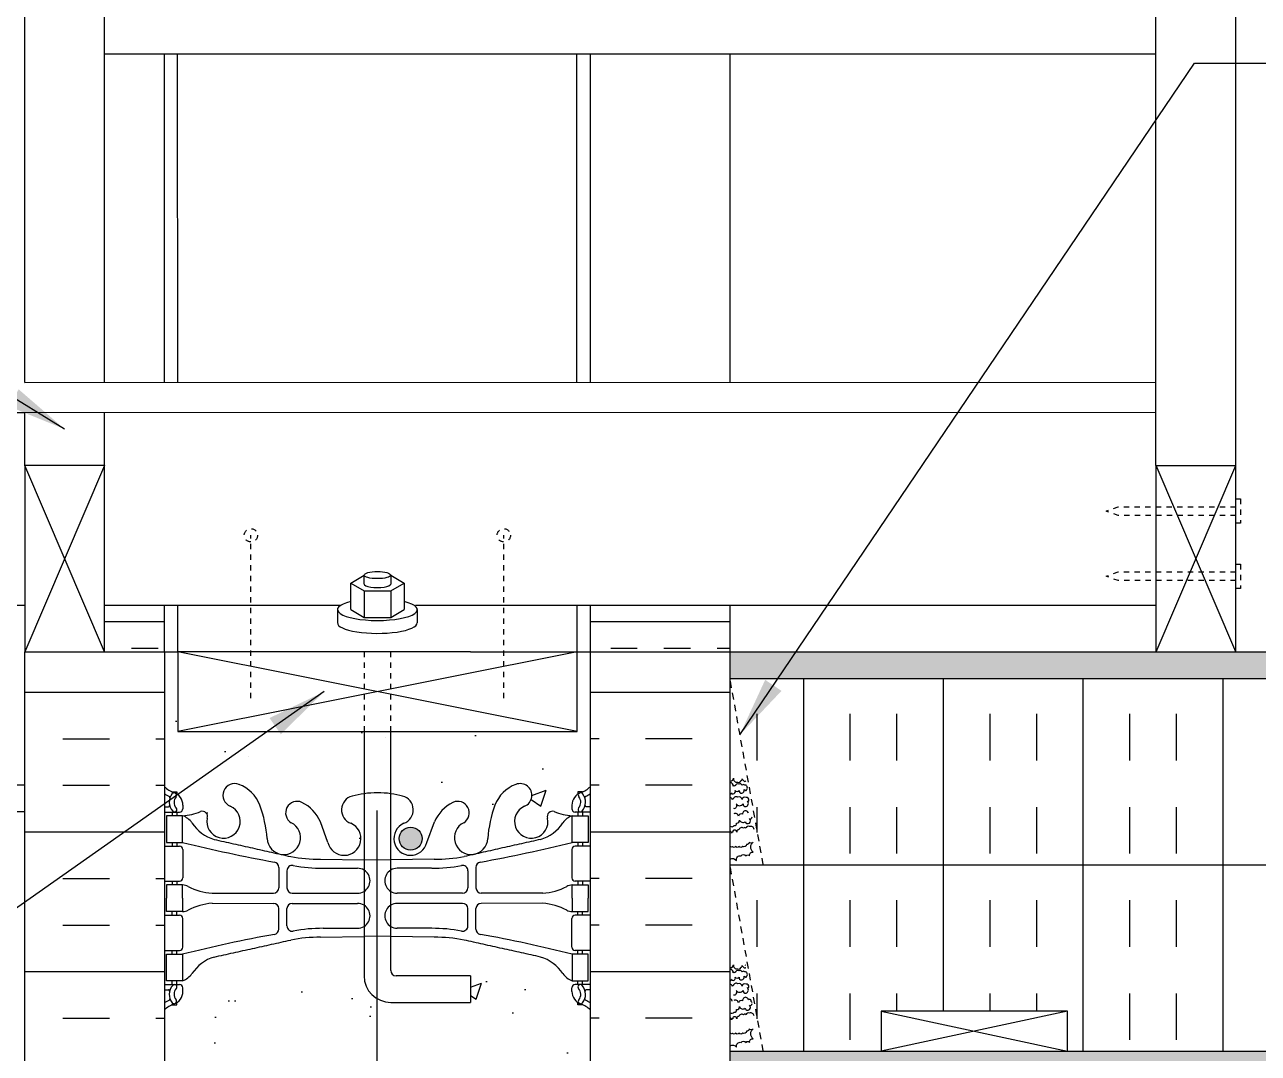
# Model space of a CAD drawing. Header units: inches. Extents: x 339 to 425, y -51 to 67.
# Drawn here: x 376.88 to 400.05, y 11.38 to 30.7 of the extents above; entities that cross this region are included whole.
import ezdxf

# ---------------------------------------------------------------- set-up
doc = ezdxf.new("R2010")
doc.units = ezdxf.units.IN
doc.header["$LTSCALE"] = 0.5
doc.header["$MEASUREMENT"] = 0
doc.linetypes.add('DASHED2', pattern=[0.375, 0.25, -0.125])
doc.linetypes.add('HIDDEN2', pattern=[0.1875, 0.125, -0.0625])
for name, color, linetype in [('HATCH', 12, 'Continuous'), ('LINE15', 9, 'Continuous'), ('line25', 2, 'Continuous'), ('LINE3', 3, 'Continuous'), ('LINE50', 5, 'Continuous'), ('LINE9', 9, 'Continuous'), ('TEXT', 4, 'Continuous'), ('Web_Edge', 9, 'Continuous')]:
    doc.layers.add(name, color=color, linetype=linetype)
doc.styles.add('DIM', font='romans.shx', dxfattribs={"width": 0.7})
doc.dimstyles.new('ext_12', dxfattribs={"dimscale": 12, "dimtxt": 0.09375, "dimasz": 0.09375, "dimexe": 0.09375, "dimexo": 0.0625, "dimgap": 0.0625, "dimtad": 1, "dimdec": 1, "dimzin": 3, "dimdsep": 46, "dimlunit": 4, "dimtxsty": 'DIM', "dimcen": 0.09, "dimdle": 0.09375, "dimclrt": 4, "dimadec": 0, "dimazin": 0, "dimtfac": 1, "dimtdec": 1, "dimtmove": 2, "dimatfit": 3, "dimfxl": 1, "dimfrac": 2, "dimtolj": 1, "dimtzin": 0, "dimarcsym": 0})
pattern_1 = [(90, (220.883, -16.3756), (-2.625, 2e-16), []), (90, (220.008, -16.3756), (-2.625, 2e-16), [0.875, -0.875]), (90, (219.133, -16.3756), (-2.625, 2e-16), [0.875, -0.875])]
pattern_2 = [(37.5, (220.88293, -16.3756), (-0.0157483, 0.48170594), [0, -0.38, 0, -0.425, 0, -0.40625]), (7.5, (220.8829, -16.3756), (0.4424442, 0.7055365), [0, -0.205, 0, -0.3425, 0, -0.13125]), (327.5, (220.57543, -16.3756), (0.7785355, 0.0014148), [0, -0.125, 0, -0.45, 0, -0.5875]), (317.5, (220.5754, -16.3756), (0.7515317, 0.219419), [0, -0.0625, 0, -0.295, 0, -0.3375])]

msp = doc.modelspace()

# ---------------------------------------------------------------- hatches: boundary and pattern name
at = {"layer": 'HATCH'}
h = msp.add_hatch(dxfattribs=at)
h.set_pattern_fill('INSUL', color=256, scale=4, style=0)
h.set_pattern_definition([(0, (218.883, -16.5142), (0, 1.5), []), (0, (218.883, -16.0142), (0, 1.5), [0.5, -0.5]), (0, (218.883, -15.5142), (0, 1.5), [0.5, -0.5])])
h.paths.add_polyline_path([(378.377, 19.794), (378.377, 18.919), (379.502, 18.919), (379.502, 19.794)])
h = msp.add_hatch(dxfattribs=at)
h.set_pattern_fill('INSUL', color=256, scale=4, style=0)
h.set_pattern_definition([(0, (220.883, -16.5142), (0, 1.5), []), (0, (220.883, -16.0142), (0, 1.5), [0.5, -0.5]), (0, (220.883, -15.5142), (0, 1.5), [0.5, -0.5])])
h.paths.add_polyline_path([(387.502, 19.794), (387.502, 18.919), (390.127, 18.919), (390.127, 19.794)])
h = msp.add_hatch(dxfattribs=at)
h.set_pattern_fill('INSUL', color=256, scale=7, style=0)
h.set_pattern_definition([(0, (-2546.6594, -396.5908), (0, 2.625), []), (0, (-2546.6594, -395.7158), (0, 2.625), [0.875, -0.875]), (0, (-2546.6594, -394.8408), (0, 2.625), [0.875, -0.875])])
h.paths.add_polyline_path([(376.877, 0.419), (377.315, 0.419), (377.315, 0.919), (378.815, 0.919), (378.815, 0.419), (379.502, 0.419), (379.502, 18.419), (378.815, 18.419), (378.815, 18.919), (377.315, 18.919), (377.315, 18.419), (376.877, 18.419)])
h = msp.add_hatch(dxfattribs=at)
h.set_pattern_fill('AR-CONC', color=256, scale=0.5)
h.set_pattern_definition([(50, (0, 0), (3.5863, -0.31376), [0.375, -4.125]), (355, (0, 0), (-0.693757, 3.76096), [0.3, -3.3]), (100.4514, (0.299, -0.026), (2.892544, 3.4472), [0.3187, -3.50571]), (46.1842, (0, 1), (5.336207, -0.827596), [0.5625, -6.1875]), (96.6356, (0.4447, 0.931), (4.67331, 4.87059), [0.47805, -5.25857]), (351.1842, (0, 1), (4.67331, 4.87059), [0.45, -4.95]), (21, (0.5, 0.75), (2.984535, -2.013094), [0.375, -4.125]), (326, (0.5, 0.75), (1.216577, 3.62575), [0.3, -3.3]), (71.4514, (0.7487, 0.5822), (4.201112, 1.612656), [0.3187, -3.50571]), (37.5, (0, 0), (0.0607993, 1.6644693), [0, -3.26, 0, -3.35, 0, -3.3125]), (7.5, (0, 0), (1.315348, 1.9720586), [0, -1.91, 0, -3.185, 0, -1.2625]), (327.5, (-1.115, 0), (2.669112, -0.1127744), [0, -1.25, 0, -3.9, 0, -5.175]), (317.5, (-1.615, 0), (2.915931, 0.500525), [0, -1.625, 0, -2.59, 0, -3.675])])
h.paths.add_polyline_path([(387.502, 18.919), (387.252, 18.919), (387.252, 17.419), (383.752, 17.419), (383.752, 16.252, -0.032642), (383.976, 16.207, -0.734872), (383.999, 15.696, 1.612474), (384.431, 15.336), (384.574, 15.723, -0.173075), (384.919, 16.09, -0.994662), (385.102, 15.695, 1.629604), (385.573, 15.394, -0.069923), (385.71, 16.038, -0.21345), (386.102, 16.427, -1), (386.265, 16.018, 2.087231), (386.699, 15.793, -0.669601), (386.832, 15.914, 0.085348), (387.161, 15.838), (387.266, 15.838), (387.266, 15.908), (387.219, 15.908, -0.414214), (387.156, 15.971), (387.156, 16.038, -0.249069), (387.266, 16.245), (387.266, 16.287), (387.356, 16.287, 0.088416), (387.502, 16.384)])
h.paths.add_polyline_path([(384.342, 15.409, -1), (383.91, 15.409, -1)], flags=16)
h.paths.add_polyline_path([(383.252, 17.419), (379.752, 17.419), (379.752, 18.919), (379.502, 18.919), (379.502, 16.384, 0.088416), (379.648, 16.287), (379.738, 16.287), (379.738, 16.245, -0.249069), (379.848, 16.038), (379.848, 15.971, -0.414214), (379.786, 15.908), (379.738, 15.908), (379.738, 15.838), (379.843, 15.838, 0.085348), (380.173, 15.914, -0.669601), (380.305, 15.793, 2.087231), (380.739, 16.018, -1), (380.902, 16.427, -0.21345), (381.295, 16.038, -0.069923), (381.432, 15.394, 1.629604), (381.903, 15.695, -0.994662), (382.085, 16.09, -0.173075), (382.431, 15.723), (382.573, 15.336, 1.612474), (383.005, 15.696, -0.734872), (383.028, 16.207, -0.032642), (383.252, 16.252)])
edge = h.paths.add_edge_path()
edge.add_arc((383.752, 12.832), 0.5, 180, 238.3819, ccw=False)
edge.add_line((383.252, 12.832), (383.252, 13.568))
edge.add_line((383.252, 13.568), (382.436, 13.556))
edge.add_arc((382.43, 10.572), 2.984, 89.9005, 100.7454)
edge.add_spline(control_points=[(381.874, 13.504), (380.437, 13.184)], knot_values=[0, 0, 1, 1], degree=1, periodic=0)
edge.add_arc((380.644, 12.47), 0.743, 106.1893, 145.772)
edge.add_arc((379.721, 13.081), 0.364, 289.6613, 327.9576, ccw=False)
edge.add_line((379.843, 12.738), (379.738, 12.738))
edge.add_line((379.738, 12.738), (379.738, 12.668))
edge.add_line((379.738, 12.668), (379.786, 12.668))
edge.add_arc((379.786, 12.606), 0.0625, 0, 90, ccw=False)
edge.add_line((379.848, 12.606), (379.848, 12.538))
edge.add_arc((379.598, 12.538), 0.25, 304.0558, 360, ccw=False)
edge.add_line((379.738, 12.331), (379.738, 12.289))
edge.add_line((379.738, 12.289), (379.648, 12.289))
edge.add_arc((379.848, 11.831), 0.5, 113.5782, 133.7891)
edge.add_line((379.502, 12.192), (379.502, 6.645))
edge.add_arc((379.848, 7.006), 0.5, 226.2109, 246.4218)
edge.add_line((379.648, 6.548), (379.738, 6.548))
edge.add_line((379.738, 6.548), (379.738, 6.506))
edge.add_arc((379.598, 6.299), 0.25, 0, 55.9442, ccw=False)
edge.add_line((379.848, 6.299), (379.848, 6.232))
edge.add_arc((379.786, 6.232), 0.0625, -90, 0, ccw=False)
edge.add_line((379.786, 6.169), (379.738, 6.169))
edge.add_line((379.738, 6.169), (379.738, 6.099))
edge.add_line((379.738, 6.099), (379.843, 6.099))
edge.add_arc((379.721, 5.757), 0.364, 32.0424, 70.3387, ccw=False)
edge.add_arc((380.644, 6.368), 0.743, 214.228, 253.8107)
edge.add_spline(control_points=[(380.437, 5.654), (381.874, 5.333)], knot_values=[0, 0, 1, 1], degree=1, periodic=0)
edge.add_arc((382.43, 8.265), 2.984, 259.2546, 270.0995)
edge.add_line((382.436, 5.281), (383.49, 5.266))
edge.add_line((383.49, 5.266), (383.49, 12.406))
edge = h.paths.add_edge_path()
edge.add_arc((387.156, 11.831), 0.5, 46.2109, 66.4218)
edge.add_line((387.356, 12.289), (387.266, 12.289))
edge.add_line((387.266, 12.289), (387.266, 12.331))
edge.add_arc((387.406, 12.538), 0.25, 180, 235.9442, ccw=False)
edge.add_line((387.156, 12.538), (387.156, 12.606))
edge.add_arc((387.219, 12.606), 0.0625, 90, 180, ccw=False)
edge.add_line((387.219, 12.668), (387.266, 12.668))
edge.add_line((387.266, 12.668), (387.266, 12.738))
edge.add_line((387.266, 12.738), (387.161, 12.738))
edge.add_arc((387.284, 13.081), 0.364, 212.0424, 250.3387, ccw=False)
edge.add_arc((386.36, 12.47), 0.743, 34.228, 73.8107)
edge.add_spline(control_points=[(386.568, 13.184), (385.13, 13.504)], knot_values=[0, 0, 1, 1], degree=1, periodic=0)
edge.add_arc((384.574, 10.572), 2.984, 79.2546, 90.0995)
edge.add_line((384.569, 13.556), (383.752, 13.568))
edge.add_line((383.752, 13.568), (383.752, 12.932))
edge.add_arc((383.852, 12.932), 0.1, 180, 270)
edge.add_line((383.852, 12.832), (385.252, 12.832))
edge.add_line((385.252, 12.832), (385.252, 12.332))
edge.add_line((385.252, 12.332), (383.752, 12.332))
edge.add_arc((383.752, 12.832), 0.5, 238.3819, 270, ccw=False)
edge.add_line((383.49, 12.406), (383.49, 5.266))
edge.add_line((383.49, 5.266), (383.502, 5.265))
edge.add_line((383.502, 5.265), (384.569, 5.281))
edge.add_arc((384.574, 8.265), 2.984, 269.9005, 280.7454)
edge.add_spline(control_points=[(385.13, 5.333), (386.568, 5.654)], knot_values=[0, 0, 1, 1], degree=1, periodic=0)
edge.add_arc((386.36, 6.368), 0.743, 286.1893, 325.772)
edge.add_arc((387.284, 5.757), 0.364, 109.6613, 147.9576, ccw=False)
edge.add_line((387.161, 6.099), (387.266, 6.099))
edge.add_line((387.266, 6.099), (387.266, 6.169))
edge.add_line((387.266, 6.169), (387.219, 6.169))
edge.add_arc((387.219, 6.232), 0.0625, 180, 270, ccw=False)
edge.add_line((387.156, 6.232), (387.156, 6.299))
edge.add_arc((387.406, 6.299), 0.25, 124.0558, 180, ccw=False)
edge.add_line((387.266, 6.506), (387.266, 6.548))
edge.add_line((387.266, 6.548), (387.356, 6.548))
edge.add_arc((387.156, 7.006), 0.5, 293.5782, 313.7891)
edge.add_line((387.502, 6.645), (387.502, 12.192))
h.paths.add_polyline_path([(383.49, 2.569, -0.066739), (383.028, 2.631, -0.734872), (383.005, 3.142, 1.612474), (382.573, 3.501), (382.431, 3.115, -0.173075), (382.085, 2.748, -0.994662), (381.903, 3.143, 1.629604), (381.432, 3.444, -0.069923), (381.295, 2.8, -0.21345), (380.902, 2.411, -1), (380.739, 2.819, 2.087231), (380.305, 3.044, -0.669601), (380.173, 2.924, 0.085348), (379.843, 2.999), (379.738, 2.999), (379.738, 2.929), (379.786, 2.929, -0.414214), (379.848, 2.867), (379.848, 2.799, -0.249069), (379.738, 2.592), (379.738, 2.55), (379.648, 2.55, 0.088416), (379.502, 2.453), (379.502, 0.419), (379.502, -1.616, 0.088416), (379.648, -1.713), (379.738, -1.713), (379.738, -1.755, -0.249069), (379.848, -1.962), (379.848, -2.029, -0.414214), (379.786, -2.092), (379.738, -2.092), (379.738, -2.162), (379.843, -2.162, 0.085348), (380.173, -2.086, -0.669601), (380.305, -2.207, 2.087231), (380.739, -1.982, -1), (380.902, -1.573, -0.21345), (381.295, -1.962, -0.069923), (381.432, -2.606, 1.629604), (381.903, -2.305, -0.994662), (382.085, -1.91, -0.173075), (382.431, -2.277), (382.573, -2.664, 1.612474), (383.005, -2.304, -0.734872), (383.028, -1.793, -0.066739), (383.49, -1.731)])
h.paths.add_polyline_path([(383.094, -2.591, -1), (382.662, -2.591, -1)], flags=16)
h.paths.add_polyline_path([(387.502, 2.453, 0.088416), (387.356, 2.55), (387.266, 2.55), (387.266, 2.592, -0.249069), (387.156, 2.799), (387.156, 2.867, -0.414214), (387.219, 2.929), (387.266, 2.929), (387.266, 2.999), (387.161, 2.999, 0.085348), (386.832, 2.924, -0.669601), (386.699, 3.044, 2.087231), (386.265, 2.819, -1), (386.102, 2.411, -0.21345), (385.71, 2.8, -0.069923), (385.573, 3.444, 1.629604), (385.102, 3.143, -0.994662), (384.919, 2.748, -0.173075), (384.574, 3.115), (384.431, 3.501, 1.612474), (383.999, 3.142, -0.734872), (383.976, 2.631, -0.070212), (383.49, 2.569), (383.49, -1.731, -0.070212), (383.976, -1.793, -0.734872), (383.999, -2.304, 1.612474), (384.431, -2.664), (384.574, -2.277, -0.173075), (384.919, -1.91, -0.994662), (385.102, -2.305, 1.629604), (385.573, -2.606, -0.069923), (385.71, -1.962, -0.21345), (386.102, -1.573, -1), (386.265, -1.982, 2.087231), (386.699, -2.207, -0.669601), (386.832, -2.086, 0.085348), (387.161, -2.162), (387.266, -2.162), (387.266, -2.092), (387.219, -2.092, -0.414214), (387.156, -2.029), (387.156, -1.962, -0.249069), (387.266, -1.755), (387.266, -1.713), (387.356, -1.713, 0.088416), (387.502, -1.616), (387.502, 0.419)])
edge = h.paths.add_edge_path()
edge.add_line((383.49, -4.428), (382.436, -4.444))
edge.add_arc((382.43, -7.428), 2.984, 89.9005, 100.7454)
edge.add_spline(control_points=[(381.874, -4.496), (380.437, -4.816)], knot_values=[0, 0, 1, 1], degree=1, periodic=0)
edge.add_arc((380.644, -5.53), 0.743, 106.1893, 145.772)
edge.add_arc((379.721, -4.919), 0.364, 289.6613, 327.9576, ccw=False)
edge.add_line((379.843, -5.262), (379.738, -5.262))
edge.add_line((379.738, -5.262), (379.738, -5.332))
edge.add_line((379.738, -5.332), (379.786, -5.332))
edge.add_arc((379.786, -5.394), 0.0625, 0, 90, ccw=False)
edge.add_line((379.848, -5.394), (379.848, -5.462))
edge.add_arc((379.598, -5.462), 0.25, 304.0558, 360, ccw=False)
edge.add_line((379.738, -5.669), (379.738, -5.711))
edge.add_line((379.738, -5.711), (379.648, -5.711))
edge.add_arc((379.848, -6.169), 0.5, 113.5782, 133.7891)
edge.add_line((379.502, -5.808), (379.502, -6.646))
edge.add_line((379.502, -6.646), (381.566, -6.646))
edge.add_line((381.566, -6.646), (383.49, -8.569))
edge.add_line((383.49, -8.569), (383.49, -4.428))
edge = h.paths.add_edge_path()
edge.add_line((387.219, -5.332), (387.266, -5.332))
edge.add_line((387.266, -5.332), (387.266, -5.262))
edge.add_line((387.266, -5.262), (387.161, -5.262))
edge.add_arc((387.284, -4.919), 0.364, 212.0424, 250.3387, ccw=False)
edge.add_arc((386.36, -5.53), 0.743, 34.228, 73.8107)
edge.add_spline(control_points=[(386.568, -4.816), (385.13, -4.496)], knot_values=[0, 0, 1, 1], degree=1, periodic=0)
edge.add_arc((384.574, -7.428), 2.984, 79.2546, 90.0995)
edge.add_line((384.569, -4.444), (383.502, -4.428))
edge.add_line((383.502, -4.428), (383.49, -4.428))
edge.add_line((383.49, -4.428), (383.49, -8.569))
edge.add_line((383.49, -8.569), (383.566, -8.646))
edge.add_line((383.566, -8.646), (383.566, -4.646))
edge.add_line((383.566, -4.646), (385.566, -6.646))
edge.add_line((385.566, -6.646), (387.502, -6.646))
edge.add_line((387.502, -6.646), (387.502, -5.808))
edge.add_arc((387.156, -6.169), 0.5, 46.2109, 66.4218)
edge.add_line((387.356, -5.711), (387.266, -5.711))
edge.add_line((387.266, -5.711), (387.266, -5.669))
edge.add_arc((387.406, -5.462), 0.25, 180, 235.9442, ccw=False)
edge.add_line((387.156, -5.462), (387.156, -5.394))
edge.add_arc((387.219, -5.394), 0.0625, 90, 180, ccw=False)
h = msp.add_hatch(dxfattribs=at)
h.set_pattern_fill('INSUL', color=256, scale=7, style=0)
h.set_pattern_definition([(180, (3313.6637, -396.5908), (0, 2.625), []), (180, (3313.6637, -395.7158), (0, 2.625), [0.875, -0.875]), (180, (3313.6637, -394.8408), (0, 2.625), [0.875, -0.875])])
h.paths.add_polyline_path([(390.127, 0.419), (389.69, 0.419), (389.69, 0.919), (388.19, 0.919), (388.19, 0.419), (387.502, 0.419), (387.502, 18.419), (388.19, 18.419), (388.19, 18.919), (389.69, 18.919), (389.69, 18.419), (390.127, 18.419)])
h = msp.add_hatch(dxfattribs=at)
h.set_pattern_fill('AR-SAND', color=256, scale=0.25, style=0)
h.set_pattern_definition(pattern_2)
h.paths.add_polyline_path([(390.127, 18.919), (390.127, 18.419), (410.433, 18.419), (410.433, 18.919)])
h = msp.add_hatch(dxfattribs=at)
h.set_pattern_fill('INSUL', color=256, scale=7, angle=90, style=0)
h.set_pattern_definition(pattern_1)
h.paths.add_polyline_path([(390.127, 18.419), (390.127, 18.366), (390.743, 14.919), (410.433, 14.919), (410.433, 18.419)])
h = msp.add_hatch(dxfattribs=at)
h.set_pattern_fill('INSUL', color=256, scale=7, angle=90, style=0)
h.set_pattern_definition(pattern_1)
h.paths.add_polyline_path([(408.964, 11.419), (408.964, 12.169), (410.433, 12.169), (410.433, 14.919), (390.127, 14.919), (390.127, 14.866), (390.743, 11.419), (392.964, 11.419), (392.964, 12.169), (396.464, 12.169), (396.464, 11.419)])
h = msp.add_hatch(dxfattribs=at)
h.set_pattern_fill('AR-SAND', color=256, scale=0.25, style=0)
h.set_pattern_definition(pattern_2)
h.paths.add_polyline_path([(410.433, 10.919), (410.433, 11.419), (390.127, 11.419), (390.127, 10.919)])
at = {"layer": 'LINE3'}
msp.add_hatch(color=256, dxfattribs=at).paths.add_polyline_path([(384.342, 15.409, 1), (383.91, 15.409, 1)])

# ---------------------------------------------------------------- linework, layer by layer
at = {"layer": 'HATCH'}
for p, q in [((378.377, 18.919), (376.877, 22.419)), ((378.377, 22.419), (376.877, 18.919)), ((399.627, 18.919), (398.127, 22.419)), ((398.127, 18.919), (399.627, 22.419)), ((387.252, 17.419), (379.752, 18.919)), ((387.252, 18.919), (379.752, 17.419)), ((383.645, 17.307), (383.645, 17.307)), ((381.077, 16.955), (381.077, 16.955)), ((383.752, 15.008), (383.252, 15.001)), ((383.752, 13.568), (383.252, 13.576)), ((392.964, 12.169), (396.464, 11.419)), ((396.464, 12.169), (392.964, 11.419))]:
    msp.add_line(p, q, dxfattribs=at)
at = {"layer": 'HATCH', "linetype": 'HIDDEN2'}
for p, q in [((381.127, 18.044), (381.127, 21.106)), ((385.877, 18.044), (385.877, 21.106))]:
    msp.add_line(p, q, dxfattribs=at)
at = {"layer": 'HATCH', "linetype": 'DASHED2'}
for p, q in [((390.127, 18.366), (390.743, 14.919)), ((390.127, 14.866), (390.743, 11.419))]:
    msp.add_line(p, q, dxfattribs=at)
at = {"layer": 'HATCH'}
for points in [[(390.127, 16.49, 0.395388), (390.19, 16.544, 0.520567), (390.266, 16.468, 0.520567), (390.326, 16.501, 0.520567), (390.355, 16.531, 0.520567), (390.374, 16.512, 0.520567), (390.415, 16.487, 0.081059), (390.421, 16.494)], [(390.392, 16.329, 0.209612), (390.408, 16.325, 0.520567), (390.424, 16.309, 0.520567), (390.426, 16.41, 0.520567), (390.404, 16.41, 0.520567), (390.353, 16.41, 0.520567), (390.29, 16.432, 0.520567), (390.219, 16.393, 0.520567), (390.187, 16.393, 0.494068), (390.127, 16.457, 0.494068)], [(390.127, 16.239, 0.216105), (390.146, 16.271)], [(390.146, 16.271, 0.39659), (390.182, 16.247, 0.520567), (390.221, 16.312, 0.520567), (390.294, 16.312, 0.520567), (390.346, 16.26, 0.412162), (390.392, 16.329)], [(390.167, 16.141, 0.442919), (390.127, 16.173, 0.442919)], [(390.189, 15.982, 0.520567), (390.239, 16.002, 0.520567), (390.239, 16.062, 0.520567), (390.372, 16.062, 0.520567), (390.426, 16.009, 0.520567), (390.454, 16.114, 0.520567), (390.479, 16.128, 0.520567), (390.427, 16.181, 0.520567), (390.351, 16.144, 0.520567), (390.274, 16.187, 0.520567), (390.185, 16.152, 0.377184), (390.167, 16.141)], [(390.127, 15.643, 0.418074), (390.203, 15.655, 0.520567), (390.248, 15.701, 0.520567), (390.305, 15.758, 0.520567), (390.408, 15.727, 0.520567), (390.488, 15.702, 0.520567), (390.488, 15.784, 0.520567), (390.524, 15.784, 0.24259), (390.542, 15.818)], [(390.47, 15.887, 0.279313), (390.428, 15.932, 0.520567), (390.362, 15.866, 0.520567), (390.285, 15.83, 0.520567), (390.197, 15.873)], [(390.578, 15.582, 0.520567), (390.492, 15.634, 0.520567), (390.428, 15.605, 0.520567), (390.379, 15.605, 0.520567), (390.292, 15.572, 0.520567), (390.25, 15.53, 0.520567), (390.213, 15.567, 0.520567), (390.175, 15.53, 0.520567), (390.154, 15.508, 0.40638), (390.127, 15.547, 0.40638)], [(390.127, 15.022, -0.392063), (390.245, 14.996, -0.520567), (390.335, 15.087, -0.520567), (390.426, 15.087, -0.520567), (390.493, 15.087, -0.520567), (390.562, 15.156, -0.520567), (390.562, 15.343, -0.520567), (390.483, 15.343, -0.520567), (390.437, 15.297, -0.520567), (390.363, 15.259, -0.520567), (390.292, 15.259, -0.520567), (390.231, 15.259, -0.520567), (390.171, 15.259, -0.520567), (390.135, 15.259, -0.067499), (390.127, 15.259, -0.067499)], [(390.127, 12.985, 0.395388), (390.19, 13.039, 0.520567), (390.266, 12.963, 0.520567), (390.326, 12.996, 0.520567), (390.355, 13.026, 0.520567), (390.374, 13.007, 0.520567), (390.415, 12.982, 0.081059), (390.421, 12.989)], [(390.415, 13.028, 0.029505), (390.412, 13.03)], [(390.392, 12.823, 0.209612), (390.408, 12.82, 0.520567), (390.424, 12.803, 0.520567), (390.426, 12.905, 0.520567), (390.404, 12.905, 0.520567), (390.353, 12.905, 0.520567), (390.29, 12.927, 0.520567), (390.219, 12.887, 0.520567), (390.187, 12.887, 0.494068), (390.127, 12.952, 0.494068)], [(390.127, 12.734, 0.216105), (390.146, 12.766)], [(390.146, 12.766, 0.39659), (390.182, 12.742, 0.520567), (390.221, 12.807, 0.520567), (390.294, 12.807, 0.520567), (390.346, 12.754, 0.412162), (390.392, 12.823)], [(390.167, 12.635, 0.442919), (390.127, 12.668, 0.442919)], [(390.189, 12.477, 0.520567), (390.239, 12.496, 0.520567), (390.239, 12.557, 0.520567), (390.372, 12.557, 0.520567), (390.426, 12.504, 0.520567), (390.454, 12.609, 0.520567), (390.479, 12.623, 0.520567), (390.427, 12.676, 0.520567), (390.351, 12.639, 0.520567), (390.274, 12.682, 0.520567), (390.185, 12.646, 0.377184), (390.167, 12.635)], [(390.167, 12.357, 0.135501), (390.159, 12.366, 0.520567), (390.131, 12.394, 0.085549), (390.127, 12.398, 0.085549)], [(390.127, 12.137, 0.418074), (390.203, 12.15, 0.520567), (390.248, 12.196, 0.520567), (390.305, 12.253, 0.520567), (390.408, 12.222, 0.520567), (390.488, 12.197, 0.520567), (390.488, 12.279, 0.520567), (390.524, 12.279, 0.24259), (390.542, 12.313)], [(390.47, 12.381, 0.279313), (390.428, 12.427, 0.520567), (390.362, 12.361, 0.520567), (390.285, 12.325, 0.520567), (390.197, 12.368)], [(390.539, 12.329, 0.150765), (390.524, 12.348, 0.520567), (390.485, 12.388, 0.113024), (390.47, 12.381)], [(390.578, 12.077, 0.520567), (390.492, 12.129, 0.520567), (390.428, 12.1, 0.520567), (390.379, 12.1, 0.520567), (390.292, 12.066, 0.520567), (390.25, 12.024, 0.520567), (390.213, 12.062, 0.520567), (390.175, 12.024, 0.520567), (390.154, 12.003, 0.40638), (390.127, 12.042, 0.40638)], [(390.127, 11.517, -0.392063), (390.245, 11.491, -0.520567), (390.335, 11.582, -0.520567), (390.426, 11.582, -0.520567), (390.493, 11.582, -0.520567), (390.562, 11.65, -0.520567), (390.562, 11.838, -0.520567), (390.483, 11.838, -0.520567), (390.437, 11.792, -0.520567), (390.363, 11.754, -0.520567), (390.292, 11.754, -0.520567), (390.231, 11.754, -0.520567), (390.171, 11.754, -0.520567), (390.135, 11.754, -0.067499), (390.127, 11.754, -0.067499)]]:
    msp.add_lwpolyline(points, format="xyb", dxfattribs=at)
at = {"layer": 'HATCH', "linetype": 'HIDDEN2'}
for centre in [(381.127, 21.106), (385.877, 21.106)]:
    msp.add_circle(centre, 0.125, dxfattribs=at)
at = {"layer": 'HATCH'}
for centre, radius, start, end in [((383.491, 14.515), 1.754, 89.6229, 97.8135), ((383.514, 14.515), 1.754, 82.1865, 90.3771), ((383.13, 14.618), 0.234, 301.4908, 58.5092), ((383.875, 14.618), 0.234, 121.4908, 238.5092), ((383.13, 13.959), 0.234, 301.4908, 58.5092), ((383.875, 13.959), 0.234, 121.4908, 238.5092)]:
    msp.add_arc(centre, radius, start, end, dxfattribs=at)
at = {"layer": 'LINE15', "linetype": 'Continuous'}
for p, q in [((385.252, 12.832), (383.852, 12.832)), ((385.252, 12.832), (385.252, 12.332)), ((383.752, 12.332), (385.252, 12.332))]:
    msp.add_line(p, q, dxfattribs=at)
at = {"layer": 'LINE15', "color": 12, "linetype": 'HIDDEN2'}
for points in [[(383.252, 18.919), (383.252, 17.419)], [(383.752, 17.419), (383.752, 18.919)]]:
    msp.add_lwpolyline(points, dxfattribs=at)
at = {"layer": 'LINE15', "linetype": 'Continuous'}
for points in [[(383.252, 17.419), (383.252, 12.832)], [(383.752, 12.932), (383.752, 17.419)]]:
    msp.add_lwpolyline(points, dxfattribs=at)
for centre, radius in [((383.752, 12.832), 0.5), ((383.852, 12.932), 0.1), ((383.852, 12.932), 0.1)]:
    msp.add_arc(centre, radius, 180, 270, dxfattribs=at)
at = {"layer": 'line25'}
for p, q in [((398.122, 22.419), (398.122, 36.797)), ((399.627, 22.419), (399.623, 36.082)), ((376.877, 28.588), (376.877, 33.766)), ((378.377, 28.588), (378.377, 33.766)), ((378.375, 30.15), (398.125, 30.15)), ((379.502, 23.978), (379.502, 30.15)), ((387.502, 23.978), (387.502, 30.15)), ((390.127, 23.978), (390.127, 30.15)), ((376.877, 23.975), (376.877, 28.588)), ((378.377, 23.975), (378.377, 28.588)), ((362.377, 23.405), (376.877, 23.41)), ((376.877, 23.41), (398.127, 23.417)), ((376.877, 22.419), (376.877, 23.41)), ((378.377, 22.419), (378.377, 23.41)), ((398.127, 22.419), (399.627, 22.419)), ((398.127, 18.919), (398.127, 22.419)), ((399.627, 18.919), (399.627, 22.419)), ((362.377, 19.794), (376.877, 19.794)), ((378.377, 19.794), (382.82, 19.795)), ((379.502, 18.919), (379.502, 19.794)), ((384.218, 19.795), (385.252, 19.795)), ((385.252, 19.794), (398.127, 19.794)), ((387.502, 18.919), (387.502, 19.794)), ((390.127, 18.919), (390.127, 19.794)), ((376.877, 18.919), (379.752, 18.919)), ((379.502, 18.919), (379.502, 0.419)), ((385.252, 18.919), (379.752, 18.919)), ((379.752, 18.919), (379.752, 17.419)), ((385.252, 18.919), (390.127, 18.919)), ((387.252, 17.419), (387.252, 18.919)), ((387.502, 0.419), (387.502, 18.919)), ((398.127, 18.919), (399.627, 18.919)), ((390.127, 18.419), (410.433, 18.419)), ((379.752, 17.419), (387.252, 17.419)), ((390.127, 14.919), (410.433, 14.919)), ((390.127, 11.419), (410.433, 11.419))]:
    msp.add_line(p, q, dxfattribs=at)
at = {"layer": 'line25', "color": 9}
for p, q in [((379.751, 23.976), (379.749, 30.15)), ((387.251, 23.977), (387.249, 30.15)), ((379.752, 18.919), (379.752, 19.794)), ((387.252, 18.919), (387.252, 19.795))]:
    msp.add_line(p, q, dxfattribs=at)
at = {"layer": 'line25'}
for points in [[(376.877, 18.919), (378.377, 18.919), (378.377, 22.419), (376.877, 22.419)], [(392.964, 12.169), (392.964, 11.419), (396.464, 11.419), (396.464, 12.169)]]:
    msp.add_lwpolyline(points, close=True, dxfattribs=at)
at = {"layer": 'LINE3'}
msp.add_line((383.49, 15.934), (383.49, -8.569), dxfattribs=at)
msp.add_circle((384.126, 15.409), 0.216, dxfattribs=at)
at = {"layer": 'LINE50'}
for p, q in [((376.877, 18.419), (376.877, 18.919)), ((390.127, 0.419), (390.127, 18.919)), ((376.877, 0.419), (376.877, 18.419))]:
    msp.add_line(p, q, dxfattribs=at)
at = {"layer": 'LINE9'}
for p, q in [((376.877, 23.975), (398.127, 23.982)), ((383.252, 20.062), (383.252, 19.562)), ((383.752, 20.062), (383.752, 19.562)), ((382.752, 19.714), (382.752, 19.464)), ((384.252, 19.71), (384.252, 19.46)), ((390.127, 18.919), (410.433, 18.919)), ((362.377, 16.419), (376.877, 16.419)), ((362.377, 15.919), (376.877, 15.919))]:
    msp.add_line(p, q, dxfattribs=at)
at = {"layer": 'LINE9', "linetype": 'HIDDEN2'}
for points in [[(399.627, 21.334), (399.627, 21.789), (399.712, 21.789), (399.712, 21.334)], [(399.627, 20.109), (399.627, 20.564), (399.712, 20.564), (399.712, 20.109)]]:
    msp.add_lwpolyline(points, close=True, dxfattribs=at)
at = {"layer": 'LINE9', "linetype": 'HIDDEN2', "flags": 128}
for points in [[(399.627, 21.48), (397.413, 21.48), (397.19, 21.561), (397.414, 21.642), (399.627, 21.642)], [(399.627, 20.255), (397.413, 20.255), (397.19, 20.336), (397.414, 20.417), (399.627, 20.418)]]:
    msp.add_lwpolyline(points, dxfattribs=at)
at = {"layer": 'LINE9'}
for points in [[(383.002, 20.21), (383.252, 20.358)], [(383.002, 19.71), (383.002, 20.21)], [(383.002, 20.21), (383.252, 20.062), (383.752, 20.062), (384.002, 20.21)], [(383.252, 20.19), (383.252, 20.358)], [(383.752, 20.358), (383.752, 20.19)], [(383.752, 20.358), (384.002, 20.21)], [(384.002, 20.21), (384.002, 19.71)], [(383.002, 19.71), (383.252, 19.562), (383.752, 19.562), (384.002, 19.71)]]:
    msp.add_lwpolyline(points, dxfattribs=at)
msp.add_ellipse((383.502, 20.358), major_axis=(-0.25, 0), ratio=0.265658, dxfattribs=at)
for centre, major_axis, ratio, start_param, end_param in [((383.502, 20.19), (-0.25, 0), 0.265658, 6.283185, 9.424778), ((383.502, 19.71), (-0.75, 0), 0.271965, 5.442117, 10.265847), ((383.502, 19.46), (-0.75, 0), 0.261593, 6.255018, 9.424778)]:
    msp.add_ellipse(centre, major_axis=major_axis, ratio=ratio, start_param=start_param, end_param=end_param, dxfattribs=at)
at = {"layer": 'Web_Edge'}
for p, q in [((379.648, 16.287), (379.738, 16.287)), ((379.738, 16.287), (379.738, 16.245)), ((387.356, 16.287), (387.266, 16.287)), ((387.266, 16.287), (387.266, 16.245)), ((379.502, 16.008), (379.58, 16.008)), ((379.848, 16.038), (379.848, 15.971)), ((387.156, 16.038), (387.156, 15.971)), ((387.502, 16.008), (387.424, 16.008)), ((379.502, 15.908), (379.786, 15.908)), ((379.648, 15.908), (379.648, 15.838)), ((379.738, 15.908), (379.738, 15.838)), ((387.502, 15.908), (387.219, 15.908)), ((387.266, 15.908), (387.266, 15.838)), ((387.356, 15.908), (387.356, 15.838)), ((382.573, 15.336), (382.431, 15.723)), ((384.431, 15.336), (384.574, 15.723)), ((379.648, 15.338), (379.648, 15.268)), ((379.738, 15.338), (379.738, 15.268)), ((387.266, 15.338), (387.266, 15.268)), ((387.356, 15.338), (387.356, 15.268)), ((379.502, 15.268), (379.786, 15.268)), ((379.848, 15.206), (379.848, 14.671)), ((387.156, 15.206), (387.156, 14.671)), ((387.502, 15.268), (387.219, 15.268)), ((381.65, 14.868), (381.65, 14.483)), ((382.436, 15.02), (383.252, 15.008)), ((382.483, 14.852), (383.13, 14.852)), ((384.569, 15.02), (383.752, 15.008)), ((384.521, 14.852), (383.875, 14.852)), ((385.354, 14.868), (385.354, 14.483)), ((379.502, 14.608), (379.786, 14.608)), ((379.648, 14.608), (379.648, 14.538)), ((379.738, 14.608), (379.738, 14.538)), ((381.803, 14.806), (381.803, 14.483)), ((385.202, 14.806), (385.202, 14.483)), ((387.502, 14.608), (387.219, 14.608)), ((387.266, 14.608), (387.266, 14.538)), ((387.356, 14.608), (387.356, 14.538)), ((380.396, 14.383), (381.55, 14.383)), ((381.903, 14.383), (383.13, 14.383)), ((385.102, 14.383), (383.875, 14.383)), ((386.608, 14.383), (385.454, 14.383)), ((380.396, 14.194), (381.55, 14.193)), ((381.903, 14.193), (383.13, 14.193)), ((385.102, 14.193), (383.875, 14.193)), ((386.608, 14.194), (385.454, 14.193)), ((379.502, 13.968), (379.786, 13.968)), ((379.648, 13.968), (379.648, 14.038)), ((379.738, 13.968), (379.738, 14.038)), ((379.848, 13.371), (379.848, 13.906)), ((381.65, 13.708), (381.65, 14.093)), ((381.803, 13.77), (381.803, 14.093)), ((385.202, 13.77), (385.202, 14.093)), ((385.354, 13.708), (385.354, 14.093)), ((387.156, 13.371), (387.156, 13.906)), ((387.502, 13.968), (387.219, 13.968)), ((387.266, 13.968), (387.266, 14.038)), ((387.356, 13.968), (387.356, 14.038)), ((382.483, 13.724), (383.13, 13.724)), ((384.521, 13.724), (383.875, 13.724)), ((382.436, 13.556), (383.252, 13.568)), ((384.569, 13.556), (383.752, 13.568)), ((379.502, 13.308), (379.786, 13.308)), ((379.648, 13.238), (379.648, 13.308)), ((379.738, 13.238), (379.738, 13.308)), ((387.502, 13.308), (387.219, 13.308)), ((387.266, 13.238), (387.266, 13.308)), ((387.356, 13.238), (387.356, 13.308)), ((379.502, 12.668), (379.786, 12.668)), ((379.502, 12.568), (379.58, 12.568)), ((379.648, 12.668), (379.648, 12.738)), ((379.738, 12.668), (379.738, 12.738)), ((379.848, 12.538), (379.848, 12.606)), ((387.156, 12.538), (387.156, 12.606)), ((387.502, 12.668), (387.219, 12.668)), ((387.266, 12.668), (387.266, 12.738)), ((387.356, 12.668), (387.356, 12.738)), ((387.502, 12.568), (387.424, 12.568)), ((379.648, 12.289), (379.738, 12.289)), ((379.738, 12.289), (379.738, 12.331)), ((387.266, 12.289), (387.266, 12.331)), ((387.356, 12.289), (387.266, 12.289))]:
    msp.add_line(p, q, dxfattribs=at)
for points in [[(379.543, 15.338), (379.843, 15.338), (379.843, 15.838), (379.543, 15.838)], [(387.461, 15.338), (387.161, 15.338), (387.161, 15.838), (387.461, 15.838)], [(379.543, 13.238), (379.843, 13.238), (379.843, 12.738), (379.543, 12.738)], [(387.461, 13.238), (387.161, 13.238), (387.161, 12.738), (387.461, 12.738)]]:
    msp.add_lwpolyline(points, close=True, dxfattribs=at)
for points in [[(379.843, 14.288), (379.843, 14.538), (379.543, 14.538), (379.543, 14.288)], [(387.161, 14.288), (387.161, 14.538), (387.461, 14.538), (387.461, 14.288)], [(379.843, 14.288), (379.843, 14.038), (379.543, 14.038), (379.543, 14.288)], [(387.161, 14.288), (387.161, 14.038), (387.461, 14.038), (387.461, 14.288)]]:
    msp.add_lwpolyline(points, dxfattribs=at)
for centre, radius, start, end in [((379.848, 16.745), 0.5, 226.2109, 250.5288), ((379.848, 16.745), 0.6, 234.7832, 245.0748), ((379.842, 16.093), 0.25, 140.1145, 222.4609), ((379.684, 16.224), 0.045, 321.448, 139.1879), ((379.598, 16.038), 0.25, 0, 70.5288), ((380.821, 16.222), 0.22, 68.1963, 248.1963), ((380.663, 15.794), 0.677, 21.1239, 69.3197), ((383.491, 14.515), 1.754, 97.8135, 105.2918), ((383.514, 14.515), 1.754, 74.7082, 82.1865), ((386.341, 15.794), 0.677, 110.6803, 158.8761), ((386.184, 16.222), 0.22, 291.8037, 111.8037), ((387.406, 16.038), 0.25, 109.4712, 180), ((387.32, 16.224), 0.045, 40.8121, 218.552), ((387.156, 16.745), 0.5, 289.4712, 313.7891), ((387.162, 16.093), 0.25, 317.5391, 39.8855), ((387.156, 16.745), 0.6, 294.9252, 305.2168), ((379.58, 16.028), 0.0196, 269.4032, 15.4901), ((379.586, 16.182), 0.021, 343.464, 63.9957), ((379.842, 16.093), 0.16, 140.0001, 222.4609), ((380.612, 15.731), 0.314, 168.5886, 66.1916), ((379.073, 15.229), 2.365, 4.3895, 20.0015), ((381.995, 15.892), 0.217, 65.5264, 238.537), ((381.744, 15.422), 0.75, 23.6938, 62.9705), ((383.096, 15.948), 0.268, 104.7892, 250.0338), ((383.908, 15.948), 0.268, 289.9662, 75.2108), ((385.26, 15.422), 0.75, 117.0295, 156.3062), ((385.01, 15.892), 0.217, 301.463, 114.4736), ((387.932, 15.229), 2.365, 159.9985, 175.6105), ((386.392, 15.731), 0.314, 113.8084, 11.4114), ((387.162, 16.093), 0.16, 317.5391, 39.9999), ((387.418, 16.182), 0.021, 116.0043, 196.536), ((387.424, 16.028), 0.0196, 164.5099, 270.5968), ((379.691, 15.954), 0.045, 222.4609, 42.4609), ((379.786, 15.971), 0.0625, 270, 0), ((379.788, 16.834), 0.997, 273.1538, 293.1467), ((379.721, 15.496), 0.364, 34.9775, 70.3387), ((380.214, 15.826), 0.0968, 340.1551, 110.4331), ((386.79, 15.826), 0.0968, 69.5669, 199.8449), ((387.216, 16.834), 0.997, 246.8533, 266.8462), ((387.284, 15.496), 0.364, 109.6613, 145.0225), ((387.219, 15.971), 0.0625, 180, 270), ((387.314, 15.954), 0.045, 137.5391, 317.5391), ((380.644, 16.107), 0.743, 212.7919, 253.8107), ((381.744, 15.425), 0.314, 182.7357, 63.9348), ((382.878, 15.409), 0.314, 193.4146, 66.1916), ((384.126, 15.409), 0.314, 113.8084, 346.5854), ((385.261, 15.425), 0.314, 116.0652, 357.2643), ((386.36, 16.107), 0.743, 286.1893, 327.2081), ((386.652, 42.759), 28.253, 256.0552, 259.6343), ((380.353, 42.759), 28.253, 280.3657, 283.9448), ((379.786, 15.206), 0.0625, 0, 90), ((382.43, 18.004), 2.984, 259.2546, 270.0995), ((384.574, 18.004), 2.984, 269.9005, 280.7454), ((387.219, 15.206), 0.0625, 90, 180), ((381.55, 14.868), 0.1, 360, 79.6343), ((381.903, 14.806), 0.1, 79.2546, 180), ((382.478, 17.836), 2.984, 259.2546, 270.0995), ((383.13, 14.618), 0.234, 58.5092, 90), ((383.875, 14.618), 0.234, 90, 121.4908), ((384.527, 17.836), 2.984, 269.9005, 280.7454), ((385.102, 14.806), 0.1, 0, 100.7454), ((385.454, 14.868), 0.1, 100.3657, 180), ((379.786, 14.671), 0.0625, 270, 0), ((387.219, 14.671), 0.0625, 180, 270), ((379.839, 14.319), 0.219, 60.4937, 88.92), ((380.481, 15.539), 1.16, 242.5844, 265.8032), ((381.55, 14.483), 0.1, 270.0388, 360), ((381.903, 14.483), 0.1, 180, 270), ((383.13, 14.618), 0.234, 270, 301.4908), ((383.875, 14.618), 0.234, 238.5092, 270), ((385.102, 14.483), 0.1, 270, 0), ((385.454, 14.483), 0.1, 180, 269.9612), ((386.524, 15.539), 1.16, 274.1968, 297.4156), ((387.165, 14.319), 0.219, 91.08, 119.5063), ((380.481, 13.037), 1.16, 94.1968, 117.4156), ((381.55, 14.093), 0.1, 0, 89.9612), ((381.903, 14.093), 0.1, 90, 180), ((383.13, 13.959), 0.234, 58.5092, 90), ((383.875, 13.959), 0.234, 90, 121.4908), ((385.102, 14.093), 0.1, 0, 90), ((385.454, 14.093), 0.1, 90.0388, 180), ((386.524, 13.037), 1.16, 62.5844, 85.8032), ((379.786, 13.906), 0.0625, 0, 90), ((379.839, 14.257), 0.219, 271.08, 299.5063), ((387.165, 14.257), 0.219, 240.4937, 268.92), ((387.219, 13.906), 0.0625, 90, 180), ((381.55, 13.708), 0.1, 280.3657, 0), ((381.903, 13.77), 0.1, 180, 280.7454), ((382.478, 10.74), 2.984, 89.9005, 100.7454), ((383.13, 13.959), 0.234, 270, 301.4908), ((383.875, 13.959), 0.234, 238.5092, 270), ((384.527, 10.74), 2.984, 79.2546, 90.0995), ((385.102, 13.77), 0.1, 259.2546, 0), ((385.454, 13.708), 0.1, 180, 259.6343), ((386.652, -14.182), 28.253, 100.3657, 103.9448), ((382.43, 10.572), 2.984, 89.9005, 100.7454), ((384.574, 10.572), 2.984, 79.2546, 90.0995), ((380.353, -14.182), 28.253, 76.0552, 79.6343), ((379.786, 13.371), 0.0625, 270, 0), ((387.219, 13.371), 0.0625, 180, 270), ((380.644, 12.47), 0.743, 106.1893, 147.2081), ((386.36, 12.47), 0.743, 32.7919, 73.8107), ((379.721, 13.081), 0.364, 289.6613, 325.0225), ((387.284, 13.081), 0.364, 214.9775, 250.3387), ((379.58, 12.549), 0.0196, 344.5099, 90.5968), ((379.842, 12.484), 0.25, 137.5391, 219.8855), ((379.691, 12.622), 0.045, 317.5391, 137.5391), ((379.598, 12.538), 0.25, 289.4712, 360), ((379.842, 12.484), 0.16, 137.5391, 219.9999), ((379.786, 12.606), 0.0625, 360, 90), ((387.219, 12.606), 0.0625, 90, 180), ((387.406, 12.538), 0.25, 180, 250.5288), ((387.314, 12.622), 0.045, 42.4609, 222.4609), ((387.162, 12.484), 0.16, 320.0001, 42.4609), ((387.162, 12.484), 0.25, 320.1145, 42.4609), ((387.424, 12.549), 0.0196, 89.4032, 195.4901), ((379.848, 11.831), 0.6, 114.9252, 125.2168), ((379.848, 11.831), 0.5, 109.4712, 133.7891), ((379.586, 12.394), 0.021, 296.0043, 16.536), ((379.684, 12.353), 0.045, 220.8121, 38.552), ((387.32, 12.353), 0.045, 141.448, 319.1879), ((387.156, 11.831), 0.5, 46.2109, 70.5288), ((387.418, 12.394), 0.021, 163.464, 243.9957), ((387.156, 11.831), 0.6, 54.7832, 65.0748)]:
    msp.add_arc(centre, radius, start, end, dxfattribs=at)
for points in [[(380.437, 15.393), (381.874, 15.072)], [(386.568, 15.393), (385.13, 15.072)], [(380.437, 13.184), (381.874, 13.504)], [(386.568, 13.184), (385.13, 13.504)]]:
    msp.add_open_spline(points, degree=1, dxfattribs=at)

# ---------------------------------------------------------------- leaders
at = {"layer": 'TEXT'}
for points, override in [([(377.627, 23.101), (354.268, 37.434), (352.18, 37.434)], {"dimgap": 0.0625, "dimtad": 0}), ([(390.308, 17.356), (398.85, 29.974), (401.447, 29.974)], {"dimgap": 0.0625, "dimtad": 0}), ([(382.502, 18.169), (358.232, 1.094), (356.349, 1.094)], {"dimtad": 0})]:
    msp.add_leader(points, dimstyle='ext_12', override=override, dxfattribs=at)

doc.saveas('drawing.dxf')
